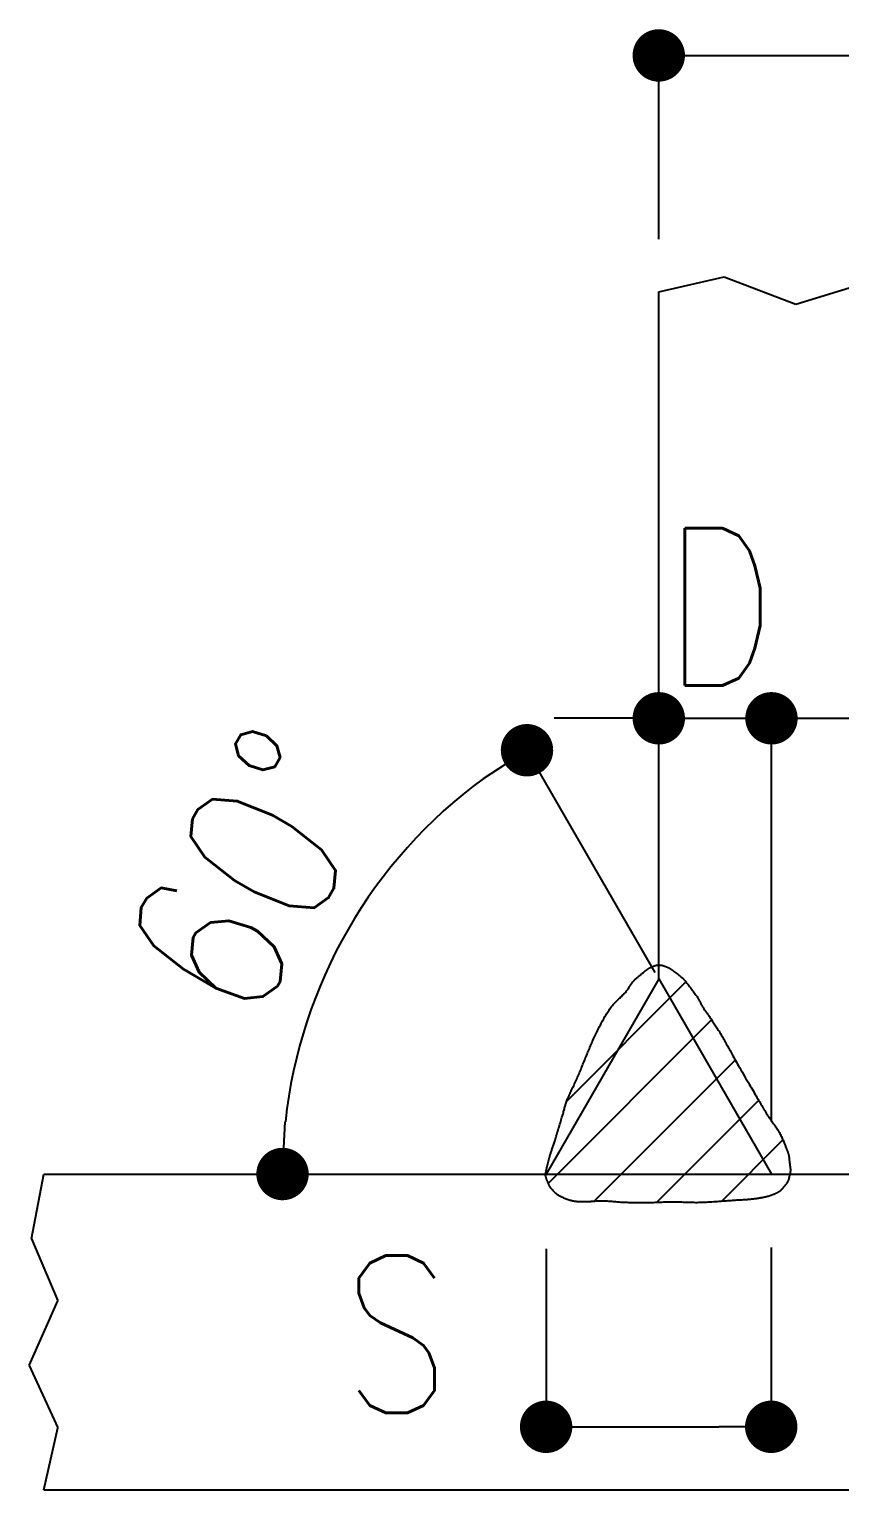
# Model space of a CAD drawing. Header units: millimetres. Extents: x 0 to 29624, y 0 to 14691.
# Drawn here: x 14123.4 to 14247.2, y 3283.2 to 3506.1 of the extents above; entities that cross this region are included whole.
import ezdxf

# ---------------------------------------------------------------- set-up
doc = ezdxf.new("R2010")
doc.units = ezdxf.units.MM
doc.header["$LTSCALE"] = 5
doc.layers.get('0').update_dxf_attribs({"color": 255})
doc.layers.add('寸法', color=4, linetype='Continuous')
doc.layers.add('金物', color=142, linetype='Continuous')
doc.styles.add('04setumei', font='simplex.shx', dxfattribs={"width": 0.7, "height": 2.5, "bigfont": 'extfont2.shx'})

# ---------------------------------------------------------------- blocks, each defined once
blk = doc.blocks.new('_Dot')
at = {"color": 0, "linetype": 'ByBlock', "lineweight": -2}
blk.add_line((-0.5, 0), (-1, 0), dxfattribs=at)
at = {"color": 0, "linetype": 'ByBlock', "const_width": 0.5}
blk.add_lwpolyline([(-0.25, 0, 1), (0.25, 0, 1)], format="xyb", close=True, dxfattribs=at)

msp = doc.modelspace()

# ---------------------------------------------------------------- linework, layer by layer
at = {"layer": '寸法'}
for p, q in [((14219.529, 3474.012), (14219.529, 3502.063)), ((14227.529, 3502.063), (14263.155, 3502.063)), ((14211.529, 3400.91), (14203.529, 3400.91)), ((14219.529, 3369.175), (14219.529, 3400.91)), ((14219.529, 3400.91), (14236.738, 3400.91)), ((14236.738, 3339.368), (14236.738, 3400.91)), ((14244.738, 3400.91), (14252.738, 3400.91)), ((14218.97, 3362.142), (14199.403, 3396.033)), ((14219.529, 3361.175), (14202.32, 3331.368)), ((14215.851, 3360.994), (14215.939, 3361.082)), ((14215.939, 3361.082), (14216.031, 3361.169)), ((14216.031, 3361.169), (14216.124, 3361.255)), ((14216.124, 3361.255), (14216.219, 3361.339)), ((14216.219, 3361.339), (14216.314, 3361.422)), ((14216.314, 3361.422), (14216.409, 3361.503)), ((14216.409, 3361.503), (14216.504, 3361.583)), ((14216.504, 3361.583), (14216.597, 3361.66)), ((14216.597, 3361.66), (14216.689, 3361.735)), ((14216.689, 3361.735), (14216.779, 3361.808)), ((14216.779, 3361.808), (14216.866, 3361.878)), ((14216.866, 3361.878), (14216.949, 3361.946)), ((14216.949, 3361.946), (14217.029, 3362.011)), ((14217.029, 3362.011), (14217.105, 3362.072)), ((14217.105, 3362.072), (14217.175, 3362.13)), ((14217.175, 3362.13), (14217.241, 3362.185)), ((14217.241, 3362.185), (14217.303, 3362.237)), ((14217.303, 3362.237), (14217.362, 3362.285)), ((14217.362, 3362.285), (14217.417, 3362.33)), ((14217.417, 3362.33), (14217.47, 3362.372)), ((14217.47, 3362.372), (14217.52, 3362.412)), ((14217.52, 3362.412), (14217.569, 3362.45)), ((14217.569, 3362.45), (14217.615, 3362.485)), ((14217.615, 3362.485), (14217.659, 3362.518)), ((14217.659, 3362.518), (14217.702, 3362.55)), ((14217.702, 3362.55), (14217.743, 3362.58)), ((14217.743, 3362.58), (14217.784, 3362.609)), ((14217.784, 3362.609), (14217.824, 3362.637)), ((14217.824, 3362.637), (14217.863, 3362.664)), ((14217.863, 3362.664), (14217.902, 3362.691)), ((14217.902, 3362.691), (14217.942, 3362.717)), ((14217.942, 3362.717), (14217.981, 3362.743)), ((14217.981, 3362.743), (14218.021, 3362.768)), ((14218.021, 3362.768), (14218.058, 3362.792)), ((14218.058, 3362.792), (14218.094, 3362.813)), ((14218.094, 3362.813), (14218.129, 3362.833)), ((14218.129, 3362.833), (14218.163, 3362.852)), ((14218.163, 3362.852), (14218.196, 3362.869)), ((14218.196, 3362.869), (14218.228, 3362.885)), ((14218.228, 3362.885), (14218.259, 3362.9)), ((14218.259, 3362.9), (14218.29, 3362.915)), ((14218.29, 3362.915), (14218.32, 3362.928)), ((14218.32, 3362.928), (14218.35, 3362.942)), ((14218.35, 3362.942), (14218.38, 3362.954)), ((14218.38, 3362.954), (14218.41, 3362.967)), ((14218.41, 3362.967), (14218.44, 3362.98)), ((14218.44, 3362.98), (14218.47, 3362.992)), ((14218.47, 3362.992), (14218.501, 3363.005)), ((14218.501, 3363.005), (14218.532, 3363.018)), ((14218.532, 3363.018), (14218.564, 3363.032)), ((14218.564, 3363.032), (14218.595, 3363.045)), ((14218.595, 3363.045), (14218.626, 3363.058)), ((14218.626, 3363.058), (14218.657, 3363.071)), ((14218.657, 3363.071), (14218.689, 3363.083)), ((14218.689, 3363.083), (14218.719, 3363.095)), ((14218.719, 3363.095), (14218.75, 3363.108)), ((14218.75, 3363.108), (14218.781, 3363.119)), ((14218.781, 3363.119), (14218.812, 3363.13)), ((14218.812, 3363.13), (14218.843, 3363.141)), ((14218.843, 3363.141), (14218.873, 3363.151)), ((14218.873, 3363.151), (14218.903, 3363.161)), ((14218.903, 3363.161), (14218.933, 3363.17)), ((14218.933, 3363.17), (14218.963, 3363.179)), ((14218.963, 3363.179), (14218.993, 3363.187)), ((14218.993, 3363.187), (14219.023, 3363.195)), ((14219.023, 3363.195), (14219.052, 3363.202)), ((14219.052, 3363.202), (14219.081, 3363.208)), ((14219.081, 3363.208), (14219.109, 3363.214)), ((14219.109, 3363.214), (14219.137, 3363.22)), ((14219.137, 3363.22), (14219.164, 3363.224)), ((14219.164, 3363.224), (14219.191, 3363.228)), ((14219.191, 3363.228), (14219.218, 3363.232)), ((14219.218, 3363.232), (14219.244, 3363.235)), ((14219.244, 3363.235), (14219.271, 3363.238)), ((14219.271, 3363.238), (14219.297, 3363.24)), ((14219.297, 3363.24), (14219.324, 3363.242)), ((14219.324, 3363.242), (14219.351, 3363.244)), ((14219.351, 3363.244), (14219.379, 3363.245)), ((14219.379, 3363.245), (14219.408, 3363.246)), ((14219.408, 3363.246), (14219.436, 3363.247)), ((14219.436, 3363.247), (14219.466, 3363.247)), ((14219.466, 3363.247), (14219.497, 3363.247)), ((14219.497, 3363.247), (14219.529, 3363.247)), ((14219.529, 3363.247), (14219.56, 3363.247)), ((14219.529, 3361.175), (14236.738, 3331.368)), ((14219.56, 3363.247), (14219.592, 3363.247)), ((14219.592, 3363.247), (14219.624, 3363.247)), ((14219.624, 3363.247), (14219.656, 3363.248)), ((14219.656, 3363.248), (14219.689, 3363.248)), ((14219.689, 3363.248), (14219.721, 3363.248)), ((14219.721, 3363.248), (14219.754, 3363.248)), ((14219.754, 3363.248), (14219.789, 3363.247)), ((14219.789, 3363.247), (14219.823, 3363.246)), ((14219.823, 3363.246), (14219.859, 3363.244)), ((14219.859, 3363.244), (14219.896, 3363.24)), ((14219.896, 3363.24), (14219.934, 3363.236)), ((14219.934, 3363.236), (14219.974, 3363.23)), ((14219.974, 3363.23), (14220.014, 3363.223)), ((14220.014, 3363.223), (14220.057, 3363.215)), ((14220.057, 3363.215), (14220.102, 3363.204)), ((14220.102, 3363.204), (14220.149, 3363.192)), ((14220.149, 3363.192), (14220.198, 3363.178)), ((14220.198, 3363.178), (14220.251, 3363.162)), ((14220.251, 3363.162), (14220.307, 3363.144)), ((14220.307, 3363.144), (14220.365, 3363.125)), ((14220.365, 3363.125), (14220.426, 3363.104)), ((14220.426, 3363.104), (14220.488, 3363.081)), ((14220.488, 3363.081), (14220.551, 3363.058)), ((14220.551, 3363.058), (14220.615, 3363.034)), ((14220.615, 3363.034), (14220.68, 3363.009)), ((14220.68, 3363.009), (14220.744, 3362.983)), ((14220.744, 3362.983), (14220.807, 3362.957)), ((14220.807, 3362.957), (14220.869, 3362.93)), ((14220.869, 3362.93), (14220.93, 3362.904)), ((14220.93, 3362.904), (14220.989, 3362.877)), ((14220.989, 3362.877), (14221.046, 3362.851)), ((14221.046, 3362.851), (14221.099, 3362.825)), ((14221.099, 3362.825), (14221.149, 3362.799)), ((14221.149, 3362.799), (14221.196, 3362.774)), ((14221.196, 3362.774), (14221.24, 3362.749)), ((14221.24, 3362.749), (14221.281, 3362.724)), ((14221.281, 3362.724), (14221.321, 3362.698)), ((14221.321, 3362.698), (14221.358, 3362.673)), ((14221.358, 3362.673), (14221.394, 3362.648)), ((14221.394, 3362.648), (14221.429, 3362.622)), ((14221.429, 3362.622), (14221.463, 3362.596)), ((14221.463, 3362.596), (14221.497, 3362.569)), ((14221.497, 3362.569), (14221.53, 3362.542)), ((14221.53, 3362.542), (14221.564, 3362.514)), ((14221.564, 3362.514), (14221.599, 3362.486)), ((14221.599, 3362.486), (14221.634, 3362.458)), ((14221.634, 3362.458), (14221.671, 3362.428)), ((14221.671, 3362.428), (14221.709, 3362.398)), ((14221.709, 3362.398), (14221.75, 3362.367)), ((14221.75, 3362.367), (14221.793, 3362.335)), ((14221.793, 3362.335), (14221.837, 3362.302)), ((14221.837, 3362.302), (14221.883, 3362.269)), ((14221.883, 3362.269), (14221.929, 3362.236)), ((14221.929, 3362.236), (14221.976, 3362.202)), ((14221.976, 3362.202), (14222.025, 3362.168)), ((14222.025, 3362.168), (14222.074, 3362.134)), ((14222.074, 3362.134), (14222.123, 3362.098)), ((14222.123, 3362.098), (14222.174, 3362.063)), ((14222.174, 3362.063), (14222.224, 3362.026)), ((14222.224, 3362.026), (14222.276, 3361.988)), ((14222.276, 3361.988), (14222.328, 3361.949)), ((14222.328, 3361.949), (14222.381, 3361.909)), ((14222.381, 3361.909), (14222.434, 3361.868)), ((14222.434, 3361.868), (14222.488, 3361.826)), ((14222.488, 3361.826), (14222.542, 3361.783)), ((14222.542, 3361.783), (14222.596, 3361.738)), ((14222.596, 3361.738), (14222.65, 3361.691)), ((14222.65, 3361.691), (14222.704, 3361.645)), ((14222.704, 3361.645), (14222.757, 3361.6)), ((14222.757, 3361.6), (14222.809, 3361.557)), ((14222.809, 3361.557), (14222.861, 3361.514)), ((14222.861, 3361.514), (14222.913, 3361.471)), ((14222.913, 3361.471), (14222.964, 3361.428)), ((14222.964, 3361.428), (14223.016, 3361.383)), ((14223.016, 3361.383), (14223.07, 3361.336)), ((14223.07, 3361.336), (14223.124, 3361.287)), ((14223.124, 3361.287), (14223.181, 3361.234)), ((14223.181, 3361.234), (14223.239, 3361.178)), ((14223.239, 3361.178), (14223.3, 3361.117)), ((14223.3, 3361.117), (14223.363, 3361.051)), ((14223.363, 3361.051), (14223.43, 3360.98)), ((14205.474, 3342.505), (14223.671, 3360.702)), ((14214.087, 3358.722), (14214.207, 3358.843)), ((14214.207, 3358.843), (14214.32, 3358.964)), ((14214.32, 3358.964), (14214.427, 3359.084)), ((14214.427, 3359.084), (14214.526, 3359.202)), ((14214.526, 3359.202), (14214.619, 3359.318)), ((14214.619, 3359.318), (14214.705, 3359.431)), ((14214.705, 3359.431), (14214.786, 3359.542)), ((14214.786, 3359.542), (14214.862, 3359.651)), ((14214.862, 3359.651), (14214.934, 3359.757)), ((14214.934, 3359.757), (14215.002, 3359.862)), ((14215.002, 3359.862), (14215.069, 3359.964)), ((14215.069, 3359.964), (14215.134, 3360.064)), ((14215.134, 3360.064), (14215.198, 3360.163)), ((14215.198, 3360.163), (14215.261, 3360.26)), ((14215.261, 3360.26), (14215.325, 3360.356)), ((14215.325, 3360.356), (14215.391, 3360.45)), ((14215.391, 3360.45), (14215.459, 3360.543)), ((14215.459, 3360.543), (14215.529, 3360.635)), ((14215.529, 3360.635), (14215.603, 3360.726)), ((14215.603, 3360.726), (14215.682, 3360.816)), ((14215.682, 3360.816), (14215.764, 3360.905)), ((14215.764, 3360.905), (14215.851, 3360.994)), ((14223.43, 3360.98), (14223.499, 3360.902)), ((14223.499, 3360.902), (14223.573, 3360.818)), ((14223.573, 3360.818), (14223.651, 3360.726)), ((14223.651, 3360.726), (14223.734, 3360.625)), ((14223.734, 3360.625), (14223.825, 3360.513)), ((14223.825, 3360.513), (14223.922, 3360.393)), ((14223.922, 3360.393), (14224.023, 3360.264)), ((14224.023, 3360.264), (14224.129, 3360.129)), ((14224.129, 3360.129), (14224.238, 3359.988)), ((14224.238, 3359.988), (14224.349, 3359.843)), ((14224.349, 3359.843), (14224.461, 3359.695)), ((14224.461, 3359.695), (14224.573, 3359.546)), ((14224.573, 3359.546), (14224.685, 3359.396)), ((14224.685, 3359.396), (14224.795, 3359.247)), ((14224.795, 3359.247), (14224.903, 3359.1)), ((14224.903, 3359.1), (14225.006, 3358.956)), ((14225.006, 3358.956), (14225.106, 3358.817)), ((14225.106, 3358.817), (14225.199, 3358.683)), ((14212.054, 3356.565), (14212.18, 3356.741)), ((14212.18, 3356.741), (14212.308, 3356.91)), ((14212.308, 3356.91), (14212.439, 3357.073)), ((14212.439, 3357.073), (14212.575, 3357.231)), ((14212.575, 3357.231), (14212.714, 3357.385)), ((14212.714, 3357.385), (14212.854, 3357.534)), ((14212.854, 3357.534), (14212.996, 3357.678)), ((14212.996, 3357.678), (14213.138, 3357.819)), ((14213.138, 3357.819), (14213.28, 3357.956)), ((14213.28, 3357.956), (14213.421, 3358.09)), ((14213.421, 3358.09), (14213.561, 3358.22)), ((14213.561, 3358.22), (14213.698, 3358.349)), ((14213.698, 3358.349), (14213.832, 3358.475)), ((14213.832, 3358.475), (14213.962, 3358.599)), ((14213.962, 3358.599), (14214.087, 3358.722)), ((14225.199, 3358.683), (14225.286, 3358.557)), ((14225.286, 3358.557), (14225.366, 3358.439)), ((14225.366, 3358.439), (14225.438, 3358.329)), ((14225.438, 3358.329), (14225.503, 3358.224)), ((14225.503, 3358.224), (14225.562, 3358.124)), ((14225.562, 3358.124), (14225.616, 3358.028)), ((14225.616, 3358.028), (14225.665, 3357.937)), ((14225.665, 3357.937), (14225.711, 3357.848)), ((14225.711, 3357.848), (14225.754, 3357.761)), ((14225.754, 3357.761), (14225.795, 3357.676)), ((14225.795, 3357.676), (14225.836, 3357.591)), ((14225.836, 3357.591), (14225.876, 3357.508)), ((14225.876, 3357.508), (14225.917, 3357.423)), ((14225.917, 3357.423), (14225.959, 3357.337)), ((14225.959, 3357.337), (14226.004, 3357.249)), ((14226.004, 3357.249), (14226.052, 3357.159)), ((14226.052, 3357.159), (14226.104, 3357.066)), ((14226.104, 3357.066), (14226.161, 3356.969)), ((14226.161, 3356.969), (14226.224, 3356.867)), ((14226.224, 3356.867), (14226.291, 3356.762)), ((14226.291, 3356.762), (14226.361, 3356.658)), ((14226.361, 3356.658), (14226.433, 3356.552)), ((14202.625, 3329.921), (14227.605, 3354.901)), ((14210.719, 3354.313), (14210.834, 3354.53)), ((14210.834, 3354.53), (14210.952, 3354.747)), ((14210.952, 3354.747), (14211.071, 3354.962)), ((14211.071, 3354.962), (14211.191, 3355.176)), ((14211.191, 3355.176), (14211.312, 3355.387)), ((14211.312, 3355.387), (14211.434, 3355.595)), ((14211.434, 3355.595), (14211.557, 3355.799)), ((14211.557, 3355.799), (14211.68, 3355.999)), ((14211.68, 3355.999), (14211.805, 3356.194)), ((14211.805, 3356.194), (14211.929, 3356.383)), ((14211.929, 3356.383), (14212.054, 3356.565)), ((14226.433, 3356.552), (14226.507, 3356.446)), ((14226.507, 3356.446), (14226.582, 3356.339)), ((14226.582, 3356.339), (14226.66, 3356.231)), ((14226.66, 3356.231), (14226.74, 3356.121)), ((14226.74, 3356.121), (14226.821, 3356.01)), ((14226.821, 3356.01), (14226.904, 3355.897)), ((14226.904, 3355.897), (14226.988, 3355.781)), ((14226.988, 3355.781), (14227.074, 3355.663)), ((14227.074, 3355.663), (14227.161, 3355.542)), ((14227.161, 3355.542), (14227.25, 3355.419)), ((14227.25, 3355.419), (14227.339, 3355.292)), ((14227.339, 3355.292), (14227.429, 3355.161)), ((14227.429, 3355.161), (14227.52, 3355.027)), ((14227.52, 3355.027), (14227.612, 3354.889)), ((14227.612, 3354.889), (14227.706, 3354.747)), ((14227.706, 3354.747), (14227.801, 3354.601)), ((14227.801, 3354.601), (14227.9, 3354.452)), ((14227.9, 3354.452), (14227.999, 3354.298)), ((14209.567, 3351.975), (14209.662, 3352.187)), ((14209.662, 3352.187), (14209.758, 3352.399)), ((14209.758, 3352.399), (14209.857, 3352.61)), ((14209.857, 3352.61), (14209.957, 3352.821)), ((14209.957, 3352.821), (14210.059, 3353.031)), ((14210.059, 3353.031), (14210.164, 3353.24)), ((14210.164, 3353.24), (14210.271, 3353.451)), ((14210.271, 3353.451), (14210.38, 3353.664)), ((14210.38, 3353.664), (14210.491, 3353.879)), ((14210.491, 3353.879), (14210.604, 3354.096)), ((14210.604, 3354.096), (14210.719, 3354.313)), ((14227.999, 3354.298), (14228.1, 3354.142)), ((14228.1, 3354.142), (14228.203, 3353.983)), ((14228.203, 3353.983), (14228.307, 3353.821)), ((14228.307, 3353.821), (14228.412, 3353.656)), ((14228.412, 3353.656), (14228.518, 3353.489)), ((14228.518, 3353.489), (14228.623, 3353.321)), ((14228.623, 3353.321), (14228.73, 3353.15)), ((14228.73, 3353.15), (14228.836, 3352.979)), ((14228.836, 3352.979), (14228.942, 3352.806)), ((14228.942, 3352.806), (14229.049, 3352.632)), ((14229.049, 3352.632), (14229.154, 3352.457)), ((14229.154, 3352.457), (14229.258, 3352.282)), ((14229.258, 3352.282), (14229.362, 3352.106)), ((14208.663, 3349.846), (14208.752, 3350.058)), ((14208.752, 3350.058), (14208.842, 3350.271)), ((14208.842, 3350.271), (14208.931, 3350.484)), ((14208.931, 3350.484), (14209.02, 3350.697)), ((14209.02, 3350.697), (14209.109, 3350.911)), ((14209.109, 3350.911), (14209.199, 3351.124)), ((14209.199, 3351.124), (14209.29, 3351.337)), ((14209.29, 3351.337), (14209.381, 3351.55)), ((14209.381, 3351.55), (14209.473, 3351.762)), ((14209.473, 3351.762), (14209.567, 3351.975)), ((14229.362, 3352.106), (14229.463, 3351.933)), ((14229.463, 3351.933), (14229.561, 3351.761)), ((14229.561, 3351.761), (14229.656, 3351.591)), ((14229.656, 3351.591), (14229.75, 3351.423)), ((14229.75, 3351.423), (14229.842, 3351.254)), ((14229.842, 3351.254), (14229.934, 3351.084)), ((14229.934, 3351.084), (14230.027, 3350.912)), ((14230.027, 3350.912), (14230.119, 3350.738)), ((14230.119, 3350.738), (14230.214, 3350.561)), ((14230.214, 3350.561), (14230.311, 3350.38)), ((14230.311, 3350.38), (14230.411, 3350.194)), ((14230.411, 3350.194), (14230.515, 3350.002)), ((14230.515, 3350.002), (14230.623, 3349.803)), ((14207.694, 3347.481), (14207.78, 3347.696)), ((14207.78, 3347.696), (14207.867, 3347.911)), ((14207.867, 3347.911), (14207.953, 3348.127)), ((14207.953, 3348.127), (14208.041, 3348.343)), ((14208.041, 3348.343), (14208.128, 3348.559)), ((14208.128, 3348.559), (14208.216, 3348.776)), ((14208.216, 3348.776), (14208.304, 3348.991)), ((14208.304, 3348.991), (14208.393, 3349.206)), ((14208.393, 3349.206), (14208.483, 3349.42)), ((14208.483, 3349.42), (14208.573, 3349.633)), ((14208.573, 3349.633), (14208.663, 3349.846)), ((14209.676, 3327.237), (14231.203, 3348.765)), ((14230.623, 3349.803), (14230.735, 3349.597)), ((14230.735, 3349.597), (14230.854, 3349.383)), ((14230.854, 3349.383), (14230.979, 3349.159)), ((14230.979, 3349.159), (14231.111, 3348.926)), ((14231.111, 3348.926), (14231.251, 3348.679)), ((14231.251, 3348.679), (14231.401, 3348.417)), ((14231.401, 3348.417), (14231.56, 3348.142)), ((14231.56, 3348.142), (14231.725, 3347.856)), ((14231.725, 3347.856), (14231.895, 3347.56)), ((14206.722, 3345.232), (14206.816, 3345.43)), ((14206.816, 3345.43), (14206.908, 3345.628)), ((14206.908, 3345.628), (14206.999, 3345.827)), ((14206.999, 3345.827), (14207.087, 3346.026)), ((14207.087, 3346.026), (14207.175, 3346.227)), ((14207.175, 3346.227), (14207.261, 3346.431)), ((14207.261, 3346.431), (14207.348, 3346.637)), ((14207.348, 3346.637), (14207.434, 3346.846)), ((14207.434, 3346.846), (14207.521, 3347.056)), ((14207.521, 3347.056), (14207.607, 3347.268)), ((14207.607, 3347.268), (14207.694, 3347.481)), ((14231.895, 3347.56), (14232.071, 3347.258)), ((14232.071, 3347.258), (14232.25, 3346.95)), ((14232.25, 3346.95), (14232.431, 3346.638)), ((14232.431, 3346.638), (14232.613, 3346.324)), ((14232.613, 3346.324), (14232.796, 3346.012)), ((14232.796, 3346.012), (14232.977, 3345.701)), ((14232.977, 3345.701), (14233.156, 3345.395)), ((14205.743, 3343.182), (14205.82, 3343.355)), ((14205.82, 3343.355), (14205.9, 3343.532)), ((14205.9, 3343.532), (14205.985, 3343.712)), ((14205.985, 3343.712), (14206.072, 3343.895)), ((14206.072, 3343.895), (14206.161, 3344.08)), ((14206.161, 3344.08), (14206.252, 3344.267)), ((14206.252, 3344.267), (14206.345, 3344.457)), ((14206.345, 3344.457), (14206.439, 3344.648)), ((14206.439, 3344.648), (14206.533, 3344.842)), ((14206.533, 3344.842), (14206.628, 3345.036)), ((14206.628, 3345.036), (14206.722, 3345.232)), ((14233.156, 3345.395), (14233.331, 3345.095)), ((14233.331, 3345.095), (14233.501, 3344.803)), ((14233.501, 3344.803), (14233.666, 3344.521)), ((14233.666, 3344.521), (14233.824, 3344.252)), ((14233.824, 3344.252), (14233.973, 3343.996)), ((14233.973, 3343.996), (14234.116, 3343.752)), ((14234.116, 3343.752), (14234.254, 3343.514)), ((14234.254, 3343.514), (14234.389, 3343.283)), ((14234.389, 3343.283), (14234.52, 3343.057)), ((14205, 3340.888), (14205.041, 3341.035)), ((14205.041, 3341.035), (14205.079, 3341.177)), ((14205.079, 3341.177), (14205.115, 3341.313)), ((14205.115, 3341.313), (14205.151, 3341.447)), ((14205.151, 3341.447), (14205.186, 3341.578)), ((14205.186, 3341.578), (14205.223, 3341.709)), ((14205.223, 3341.709), (14205.259, 3341.839)), ((14205.259, 3341.839), (14205.298, 3341.97)), ((14205.298, 3341.97), (14205.339, 3342.104)), ((14205.339, 3342.104), (14205.383, 3342.241)), ((14205.383, 3342.241), (14205.431, 3342.382)), ((14205.431, 3342.382), (14205.483, 3342.529)), ((14205.483, 3342.529), (14205.54, 3342.683)), ((14205.54, 3342.683), (14205.602, 3342.844)), ((14205.602, 3342.844), (14205.67, 3343.011)), ((14205.67, 3343.011), (14205.743, 3343.182)), ((14219.237, 3327.064), (14234.78, 3342.607)), ((14234.52, 3343.057), (14234.647, 3342.837)), ((14234.647, 3342.837), (14234.772, 3342.622)), ((14234.772, 3342.622), (14234.893, 3342.412)), ((14234.893, 3342.412), (14235.013, 3342.207)), ((14235.013, 3342.207), (14235.13, 3342.005)), ((14235.13, 3342.005), (14235.247, 3341.807)), ((14235.247, 3341.807), (14235.361, 3341.613)), ((14235.361, 3341.613), (14235.475, 3341.422)), ((14235.475, 3341.422), (14235.588, 3341.233)), ((14235.588, 3341.233), (14235.701, 3341.047)), ((14235.701, 3341.047), (14235.813, 3340.863)), ((14204.298, 3338.539), (14204.365, 3338.761)), ((14204.365, 3338.761), (14204.431, 3338.982)), ((14204.431, 3338.982), (14204.497, 3339.202)), ((14204.497, 3339.202), (14204.562, 3339.418)), ((14204.562, 3339.418), (14204.626, 3339.629)), ((14204.626, 3339.629), (14204.688, 3339.835)), ((14204.688, 3339.835), (14204.748, 3340.034)), ((14204.748, 3340.034), (14204.805, 3340.224)), ((14204.805, 3340.224), (14204.86, 3340.404)), ((14204.86, 3340.404), (14204.91, 3340.574)), ((14204.91, 3340.574), (14204.957, 3340.735)), ((14204.957, 3340.735), (14205, 3340.888)), ((14235.813, 3340.863), (14235.927, 3340.68)), ((14235.927, 3340.68), (14236.04, 3340.498)), ((14236.04, 3340.498), (14236.155, 3340.319)), ((14236.155, 3340.319), (14236.271, 3340.144)), ((14236.271, 3340.144), (14236.387, 3339.973)), ((14236.387, 3339.973), (14236.503, 3339.806)), ((14236.503, 3339.806), (14236.619, 3339.642)), ((14236.619, 3339.642), (14236.734, 3339.481)), ((14236.734, 3339.481), (14236.848, 3339.323)), ((14236.848, 3339.323), (14236.961, 3339.168)), ((14236.961, 3339.168), (14237.072, 3339.015)), ((14237.072, 3339.015), (14237.182, 3338.863)), ((14237.182, 3338.863), (14237.289, 3338.713)), ((14203.64, 3336.401), (14203.692, 3336.565)), ((14203.692, 3336.565), (14203.745, 3336.732)), ((14203.745, 3336.732), (14203.799, 3336.903)), ((14203.799, 3336.903), (14203.854, 3337.081)), ((14203.854, 3337.081), (14203.912, 3337.27)), ((14203.912, 3337.27), (14203.973, 3337.467)), ((14203.973, 3337.467), (14204.035, 3337.672)), ((14204.035, 3337.672), (14204.099, 3337.883)), ((14204.099, 3337.883), (14204.165, 3338.098)), ((14204.165, 3338.098), (14204.231, 3338.318)), ((14204.231, 3338.318), (14204.298, 3338.539)), ((14229.154, 3327.246), (14238.48, 3336.572)), ((14237.289, 3338.713), (14237.393, 3338.565)), ((14237.393, 3338.565), (14237.495, 3338.418)), ((14237.495, 3338.418), (14237.593, 3338.271)), ((14237.593, 3338.271), (14237.688, 3338.125)), ((14237.688, 3338.125), (14237.778, 3337.979)), ((14237.778, 3337.979), (14237.865, 3337.833)), ((14237.865, 3337.833), (14237.948, 3337.687)), ((14237.948, 3337.687), (14238.027, 3337.539)), ((14238.027, 3337.539), (14238.104, 3337.392)), ((14238.104, 3337.392), (14238.176, 3337.244)), ((14238.176, 3337.244), (14238.246, 3337.097)), ((14238.246, 3337.097), (14238.314, 3336.951)), ((14238.314, 3336.951), (14238.379, 3336.807)), ((14238.379, 3336.807), (14238.441, 3336.664)), ((14238.441, 3336.664), (14238.501, 3336.523)), ((14238.501, 3336.523), (14238.558, 3336.385)), ((14202.938, 3334.228), (14202.965, 3334.32)), ((14202.965, 3334.32), (14202.995, 3334.418)), ((14202.995, 3334.418), (14203.027, 3334.521)), ((14203.027, 3334.521), (14203.061, 3334.631)), ((14203.061, 3334.631), (14203.097, 3334.744)), ((14203.097, 3334.744), (14203.134, 3334.861)), ((14203.134, 3334.861), (14203.174, 3334.982)), ((14203.174, 3334.982), (14203.215, 3335.107)), ((14203.215, 3335.107), (14203.257, 3335.235)), ((14203.257, 3335.235), (14203.301, 3335.367)), ((14203.301, 3335.367), (14203.346, 3335.503)), ((14203.346, 3335.503), (14203.392, 3335.643)), ((14203.392, 3335.643), (14203.44, 3335.787)), ((14203.44, 3335.787), (14203.488, 3335.935)), ((14203.488, 3335.935), (14203.538, 3336.087)), ((14203.538, 3336.087), (14203.588, 3336.242)), ((14203.588, 3336.242), (14203.64, 3336.401)), ((14238.558, 3336.385), (14238.614, 3336.251)), ((14238.614, 3336.251), (14238.667, 3336.119)), ((14238.667, 3336.119), (14238.718, 3335.992)), ((14238.718, 3335.992), (14238.768, 3335.869)), ((14238.768, 3335.869), (14238.815, 3335.75)), ((14238.815, 3335.75), (14238.861, 3335.636)), ((14238.861, 3335.636), (14238.906, 3335.529)), ((14238.906, 3335.529), (14238.948, 3335.427)), ((14238.948, 3335.427), (14238.987, 3335.332)), ((14238.987, 3335.332), (14239.024, 3335.243)), ((14239.024, 3335.243), (14239.058, 3335.158)), ((14239.058, 3335.158), (14239.089, 3335.079)), ((14239.089, 3335.079), (14239.119, 3335.003)), ((14239.119, 3335.003), (14239.147, 3334.931)), ((14239.147, 3334.931), (14239.172, 3334.861)), ((14239.172, 3334.861), (14239.197, 3334.794)), ((14239.197, 3334.794), (14239.219, 3334.728)), ((14239.219, 3334.728), (14239.24, 3334.664)), ((14239.24, 3334.664), (14239.26, 3334.599)), ((14239.26, 3334.599), (14239.28, 3334.535)), ((14239.28, 3334.535), (14239.299, 3334.47)), ((14239.299, 3334.47), (14239.316, 3334.404)), ((14239.316, 3334.404), (14239.334, 3334.336)), ((14239.334, 3334.336), (14239.352, 3334.265)), ((14202.381, 3332.043), (14202.392, 3332.096)), ((14202.392, 3332.096), (14202.404, 3332.151)), ((14202.404, 3332.151), (14202.417, 3332.206)), ((14202.417, 3332.206), (14202.43, 3332.264)), ((14202.43, 3332.264), (14202.443, 3332.322)), ((14202.443, 3332.322), (14202.457, 3332.382)), ((14202.457, 3332.382), (14202.472, 3332.444)), ((14202.472, 3332.444), (14202.486, 3332.506)), ((14202.486, 3332.506), (14202.501, 3332.57)), ((14202.501, 3332.57), (14202.517, 3332.635)), ((14202.517, 3332.635), (14202.533, 3332.7)), ((14202.533, 3332.7), (14202.549, 3332.767)), ((14202.549, 3332.767), (14202.566, 3332.834)), ((14202.566, 3332.834), (14202.582, 3332.902)), ((14202.582, 3332.902), (14202.6, 3332.97)), ((14202.6, 3332.97), (14202.617, 3333.039)), ((14202.617, 3333.039), (14202.635, 3333.108)), ((14202.635, 3333.108), (14202.653, 3333.177)), ((14202.653, 3333.177), (14202.671, 3333.247)), ((14202.671, 3333.247), (14202.689, 3333.316)), ((14202.689, 3333.316), (14202.706, 3333.382)), ((14202.706, 3333.382), (14202.723, 3333.447)), ((14202.723, 3333.447), (14202.74, 3333.511)), ((14202.74, 3333.511), (14202.757, 3333.575)), ((14202.757, 3333.575), (14202.773, 3333.639)), ((14202.773, 3333.639), (14202.79, 3333.704)), ((14202.79, 3333.704), (14202.808, 3333.77)), ((14202.808, 3333.77), (14202.827, 3333.839)), ((14202.827, 3333.839), (14202.846, 3333.909)), ((14202.846, 3333.909), (14202.867, 3333.983)), ((14202.867, 3333.983), (14202.889, 3334.06)), ((14202.889, 3334.06), (14202.913, 3334.142)), ((14202.913, 3334.142), (14202.938, 3334.228)), ((14239.352, 3334.265), (14239.368, 3334.193)), ((14239.368, 3334.193), (14239.383, 3334.122)), ((14239.383, 3334.122), (14239.396, 3334.052)), ((14239.396, 3334.052), (14239.407, 3333.981)), ((14239.407, 3333.981), (14239.417, 3333.912)), ((14239.417, 3333.912), (14239.426, 3333.843)), ((14239.426, 3333.843), (14239.434, 3333.774)), ((14239.434, 3333.774), (14239.441, 3333.705)), ((14239.441, 3333.705), (14239.448, 3333.636)), ((14239.448, 3333.636), (14239.454, 3333.567)), ((14239.454, 3333.567), (14239.46, 3333.498)), ((14239.46, 3333.498), (14239.466, 3333.429)), ((14239.466, 3333.429), (14239.472, 3333.359)), ((14239.472, 3333.359), (14239.478, 3333.289)), ((14239.478, 3333.289), (14239.485, 3333.219)), ((14239.485, 3333.219), (14239.492, 3333.147)), ((14239.492, 3333.147), (14239.5, 3333.076)), ((14239.5, 3333.076), (14239.51, 3333.002)), ((14239.51, 3333.002), (14239.52, 3332.928)), ((14239.52, 3332.928), (14239.53, 3332.851)), ((14239.53, 3332.851), (14239.542, 3332.774)), ((14239.542, 3332.774), (14239.553, 3332.696)), ((14239.553, 3332.696), (14239.565, 3332.617)), ((14239.565, 3332.617), (14239.577, 3332.538)), ((14239.577, 3332.538), (14239.588, 3332.46)), ((14239.588, 3332.46), (14239.599, 3332.382)), ((14239.599, 3332.382), (14239.609, 3332.304)), ((14239.609, 3332.304), (14239.619, 3332.228)), ((14239.619, 3332.228), (14239.627, 3332.153)), ((14239.627, 3332.153), (14239.635, 3332.08)), ((14239.635, 3332.08), (14239.641, 3332.009)), ((14202.232, 3331.148), (14202.234, 3331.173)), ((14202.232, 3331.123), (14202.232, 3331.148)), ((14202.232, 3331.099), (14202.232, 3331.123)), ((14202.233, 3331.075), (14202.232, 3331.099)), ((14202.233, 3331.075), (14202.235, 3331.049)), ((14202.234, 3331.173), (14202.236, 3331.198)), ((14202.235, 3331.049), (14202.237, 3331.023)), ((14202.236, 3331.198), (14202.238, 3331.224)), ((14202.237, 3331.023), (14202.24, 3330.997)), ((14202.238, 3331.224), (14202.241, 3331.252)), ((14202.24, 3330.997), (14202.245, 3330.968)), ((14202.241, 3331.252), (14202.244, 3331.281)), ((14202.244, 3331.281), (14202.248, 3331.312)), ((14202.245, 3330.968), (14202.25, 3330.938)), ((14202.248, 3331.312), (14202.252, 3331.345)), ((14202.25, 3330.938), (14202.256, 3330.906)), ((14202.252, 3331.345), (14202.256, 3331.38)), ((14202.256, 3331.38), (14202.261, 3331.417)), ((14202.256, 3330.906), (14202.264, 3330.873)), ((14202.261, 3331.417), (14202.266, 3331.455)), ((14202.264, 3330.873), (14202.272, 3330.839)), ((14202.266, 3331.455), (14202.272, 3331.494)), ((14202.272, 3331.494), (14202.278, 3331.534)), ((14202.272, 3330.839), (14202.281, 3330.805)), ((14202.278, 3331.534), (14202.285, 3331.575)), ((14202.281, 3330.805), (14202.291, 3330.77)), ((14202.285, 3331.575), (14202.293, 3331.617)), ((14202.291, 3330.77), (14202.302, 3330.736)), ((14202.293, 3331.617), (14202.301, 3331.66)), ((14202.301, 3331.66), (14202.309, 3331.704)), ((14202.302, 3330.736), (14202.313, 3330.7)), ((14202.309, 3331.704), (14202.318, 3331.749)), ((14202.313, 3330.7), (14202.325, 3330.664)), ((14202.318, 3331.749), (14202.328, 3331.795)), ((14202.325, 3330.664), (14202.339, 3330.627)), ((14202.328, 3331.795), (14202.337, 3331.843)), ((14202.337, 3331.843), (14202.348, 3331.891)), ((14202.339, 3330.627), (14202.353, 3330.589)), ((14202.348, 3331.891), (14202.358, 3331.941)), ((14202.353, 3330.589), (14202.368, 3330.551)), ((14202.358, 3331.941), (14202.369, 3331.991)), ((14202.368, 3330.551), (14202.383, 3330.511)), ((14202.369, 3331.991), (14202.381, 3332.043)), ((14202.383, 3330.511), (14202.399, 3330.471)), ((14202.399, 3330.471), (14202.417, 3330.43)), ((14202.417, 3330.43), (14202.435, 3330.388)), ((14202.435, 3330.388), (14202.453, 3330.344)), ((14202.453, 3330.344), (14202.473, 3330.3)), ((14202.473, 3330.3), (14202.493, 3330.254)), ((14202.493, 3330.254), (14202.513, 3330.207)), ((14202.513, 3330.207), (14202.533, 3330.159)), ((14202.533, 3330.159), (14202.552, 3330.11)), ((14202.552, 3330.11), (14202.571, 3330.061)), ((14202.571, 3330.061), (14202.591, 3330.01)), ((14202.591, 3330.01), (14202.611, 3329.958)), ((14202.611, 3329.958), (14202.632, 3329.905)), ((14202.632, 3329.905), (14202.654, 3329.851)), ((14202.654, 3329.851), (14202.677, 3329.797)), ((14238.988, 3329.824), (14239.03, 3329.88)), ((14239.03, 3329.88), (14239.072, 3329.935)), ((14239.072, 3329.935), (14239.111, 3329.99)), ((14239.111, 3329.99), (14239.149, 3330.045)), ((14239.149, 3330.045), (14239.185, 3330.099)), ((14239.185, 3330.099), (14239.218, 3330.151)), ((14239.218, 3330.151), (14239.249, 3330.202)), ((14239.249, 3330.202), (14239.277, 3330.251)), ((14239.277, 3330.251), (14239.302, 3330.299)), ((14239.302, 3330.299), (14239.324, 3330.345)), ((14239.324, 3330.345), (14239.344, 3330.39)), ((14239.344, 3330.39), (14239.362, 3330.435)), ((14239.362, 3330.435), (14239.378, 3330.478)), ((14239.378, 3330.478), (14239.392, 3330.521)), ((14239.392, 3330.521), (14239.405, 3330.564)), ((14239.405, 3330.564), (14239.416, 3330.606)), ((14239.416, 3330.606), (14239.427, 3330.648)), ((14239.427, 3330.648), (14239.436, 3330.69)), ((14239.436, 3330.69), (14239.445, 3330.732)), ((14239.445, 3330.732), (14239.454, 3330.775)), ((14239.454, 3330.775), (14239.463, 3330.818)), ((14239.463, 3330.818), (14239.471, 3330.861)), ((14239.471, 3330.861), (14239.48, 3330.904)), ((14239.48, 3330.904), (14239.49, 3330.949)), ((14239.49, 3330.949), (14239.5, 3330.994)), ((14239.5, 3330.994), (14239.512, 3331.04)), ((14239.512, 3331.04), (14239.523, 3331.084)), ((14239.523, 3331.084), (14239.535, 3331.128)), ((14239.535, 3331.128), (14239.547, 3331.172)), ((14239.547, 3331.172), (14239.559, 3331.216)), ((14239.559, 3331.216), (14239.57, 3331.259)), ((14239.57, 3331.259), (14239.581, 3331.303)), ((14239.581, 3331.303), (14239.593, 3331.348)), ((14239.593, 3331.348), (14239.603, 3331.393)), ((14239.603, 3331.393), (14239.613, 3331.44)), ((14239.613, 3331.44), (14239.622, 3331.488)), ((14239.622, 3331.488), (14239.629, 3331.537)), ((14239.629, 3331.537), (14239.636, 3331.587)), ((14239.636, 3331.587), (14239.642, 3331.64)), ((14239.641, 3332.009), (14239.645, 3331.941)), ((14239.642, 3331.64), (14239.646, 3331.695)), ((14239.645, 3331.941), (14239.648, 3331.875)), ((14239.646, 3331.695), (14239.648, 3331.752)), ((14239.648, 3331.875), (14239.649, 3331.812)), ((14239.648, 3331.752), (14239.649, 3331.812)), ((14202.677, 3329.797), (14202.703, 3329.741)), ((14202.703, 3329.741), (14202.73, 3329.685)), ((14202.73, 3329.685), (14202.761, 3329.628)), ((14202.761, 3329.628), (14202.793, 3329.57)), ((14202.793, 3329.57), (14202.829, 3329.511)), ((14202.829, 3329.511), (14202.869, 3329.452)), ((14202.869, 3329.452), (14202.912, 3329.392)), ((14202.912, 3329.392), (14202.959, 3329.331)), ((14202.959, 3329.331), (14203.009, 3329.269)), ((14203.009, 3329.269), (14203.061, 3329.204)), ((14203.061, 3329.204), (14203.116, 3329.137)), ((14203.116, 3329.137), (14203.172, 3329.069)), ((14203.172, 3329.069), (14203.23, 3329)), ((14203.23, 3329), (14203.292, 3328.929)), ((14203.292, 3328.929), (14203.355, 3328.858)), ((14203.355, 3328.858), (14203.422, 3328.787)), ((14203.422, 3328.787), (14203.491, 3328.715)), ((14203.491, 3328.715), (14203.563, 3328.643)), ((14203.563, 3328.643), (14203.639, 3328.572)), ((14203.639, 3328.572), (14203.718, 3328.502)), ((14203.718, 3328.502), (14203.801, 3328.433)), ((14203.801, 3328.433), (14203.887, 3328.366)), ((14203.887, 3328.366), (14203.977, 3328.3)), ((14203.977, 3328.3), (14204.072, 3328.237)), ((14204.072, 3328.237), (14204.17, 3328.175)), ((14204.17, 3328.175), (14204.273, 3328.115)), ((14204.273, 3328.115), (14204.382, 3328.054)), ((14204.382, 3328.054), (14204.498, 3327.994)), ((14204.498, 3327.994), (14204.617, 3327.933)), ((14204.617, 3327.933), (14204.741, 3327.873)), ((14204.741, 3327.873), (14204.869, 3327.813)), ((14204.869, 3327.813), (14205, 3327.755)), ((14205, 3327.755), (14205.134, 3327.698)), ((14205.134, 3327.698), (14205.27, 3327.642)), ((14205.27, 3327.642), (14205.408, 3327.589)), ((14234.009, 3327.593), (14234.162, 3327.612)), ((14234.162, 3327.612), (14234.311, 3327.632)), ((14234.311, 3327.632), (14234.457, 3327.652)), ((14234.457, 3327.652), (14234.599, 3327.673)), ((14234.599, 3327.673), (14234.736, 3327.695)), ((14234.736, 3327.695), (14234.87, 3327.717)), ((14234.87, 3327.717), (14235, 3327.74)), ((14235, 3327.74), (14235.126, 3327.763)), ((14235.126, 3327.763), (14235.249, 3327.786)), ((14235.249, 3327.786), (14235.368, 3327.809)), ((14235.368, 3327.809), (14235.483, 3327.833)), ((14235.483, 3327.833), (14235.595, 3327.856)), ((14235.595, 3327.856), (14235.703, 3327.879)), ((14235.703, 3327.879), (14235.807, 3327.902)), ((14235.807, 3327.902), (14235.909, 3327.924)), ((14235.909, 3327.924), (14236.007, 3327.946)), ((14236.007, 3327.946), (14236.099, 3327.968)), ((14236.099, 3327.968), (14236.187, 3327.99)), ((14236.187, 3327.99), (14236.269, 3328.011)), ((14236.269, 3328.011), (14236.345, 3328.032)), ((14236.345, 3328.032), (14236.418, 3328.054)), ((14236.418, 3328.054), (14236.486, 3328.075)), ((14236.486, 3328.075), (14236.551, 3328.096)), ((14236.551, 3328.096), (14236.613, 3328.117)), ((14236.613, 3328.117), (14236.673, 3328.138)), ((14236.673, 3328.138), (14236.73, 3328.16)), ((14236.73, 3328.16), (14236.786, 3328.182)), ((14236.786, 3328.182), (14236.842, 3328.203)), ((14236.842, 3328.203), (14236.897, 3328.226)), ((14236.897, 3328.226), (14236.952, 3328.248)), ((14236.952, 3328.248), (14237.007, 3328.271)), ((14237.007, 3328.271), (14237.063, 3328.294)), ((14237.063, 3328.294), (14237.122, 3328.318)), ((14237.122, 3328.318), (14237.18, 3328.342)), ((14237.18, 3328.342), (14237.239, 3328.367)), ((14237.239, 3328.367), (14237.296, 3328.391)), ((14237.296, 3328.391), (14237.353, 3328.415)), ((14237.353, 3328.415), (14237.41, 3328.439)), ((14237.41, 3328.439), (14237.465, 3328.464)), ((14237.465, 3328.464), (14237.52, 3328.489)), ((14237.52, 3328.489), (14237.574, 3328.514)), ((14237.574, 3328.514), (14237.627, 3328.54)), ((14237.627, 3328.54), (14237.679, 3328.566)), ((14237.679, 3328.566), (14237.73, 3328.593)), ((14237.73, 3328.593), (14237.78, 3328.62)), ((14237.78, 3328.62), (14237.829, 3328.648)), ((14237.829, 3328.648), (14237.877, 3328.676)), ((14237.877, 3328.676), (14237.924, 3328.705)), ((14237.924, 3328.705), (14237.969, 3328.734)), ((14237.969, 3328.734), (14238.014, 3328.764)), ((14238.014, 3328.764), (14238.056, 3328.795)), ((14238.056, 3328.795), (14238.097, 3328.826)), ((14238.097, 3328.826), (14238.136, 3328.856)), ((14238.136, 3328.856), (14238.173, 3328.888)), ((14238.173, 3328.888), (14238.208, 3328.919)), ((14238.208, 3328.919), (14238.242, 3328.951)), ((14238.242, 3328.951), (14238.276, 3328.984)), ((14238.276, 3328.984), (14238.309, 3329.017)), ((14238.309, 3329.017), (14238.341, 3329.051)), ((14238.341, 3329.051), (14238.373, 3329.085)), ((14238.373, 3329.085), (14238.405, 3329.121)), ((14238.405, 3329.121), (14238.437, 3329.158)), ((14238.437, 3329.158), (14238.47, 3329.195)), ((14238.47, 3329.195), (14238.503, 3329.234)), ((14238.503, 3329.234), (14238.537, 3329.275)), ((14238.537, 3329.275), (14238.572, 3329.316)), ((14238.572, 3329.316), (14238.608, 3329.359)), ((14238.608, 3329.359), (14238.647, 3329.404)), ((14238.647, 3329.404), (14238.687, 3329.451)), ((14238.687, 3329.451), (14238.728, 3329.5)), ((14238.728, 3329.5), (14238.77, 3329.552)), ((14238.77, 3329.552), (14238.813, 3329.604)), ((14238.813, 3329.604), (14238.857, 3329.658)), ((14238.857, 3329.658), (14238.901, 3329.712)), ((14238.901, 3329.712), (14238.944, 3329.768)), ((14238.944, 3329.768), (14238.988, 3329.824)), ((14205.408, 3327.589), (14205.546, 3327.538)), ((14205.546, 3327.538), (14205.685, 3327.489)), ((14205.685, 3327.489), (14205.825, 3327.443)), ((14205.825, 3327.443), (14205.964, 3327.4)), ((14205.964, 3327.4), (14206.101, 3327.361)), ((14206.101, 3327.361), (14206.237, 3327.326)), ((14206.237, 3327.326), (14206.371, 3327.295)), ((14206.371, 3327.295), (14206.504, 3327.268)), ((14206.504, 3327.268), (14206.638, 3327.245)), ((14206.638, 3327.245), (14206.773, 3327.227)), ((14206.773, 3327.227), (14206.907, 3327.211)), ((14206.907, 3327.211), (14207.043, 3327.199)), ((14207.043, 3327.199), (14207.179, 3327.19)), ((14207.179, 3327.19), (14207.315, 3327.183)), ((14207.315, 3327.183), (14207.452, 3327.179)), ((14207.452, 3327.179), (14207.589, 3327.177)), ((14207.589, 3327.177), (14207.726, 3327.176)), ((14207.726, 3327.176), (14207.863, 3327.176)), ((14207.863, 3327.176), (14208, 3327.177)), ((14208, 3327.177), (14208.137, 3327.179)), ((14208.137, 3327.179), (14208.273, 3327.181)), ((14208.273, 3327.181), (14208.41, 3327.183)), ((14208.41, 3327.183), (14208.547, 3327.184)), ((14208.547, 3327.184), (14208.683, 3327.185)), ((14208.683, 3327.185), (14208.818, 3327.186)), ((14208.818, 3327.186), (14208.95, 3327.189)), ((14208.95, 3327.189), (14209.081, 3327.195)), ((14209.081, 3327.195), (14209.21, 3327.202)), ((14209.21, 3327.202), (14209.339, 3327.211)), ((14209.339, 3327.211), (14209.468, 3327.22)), ((14209.468, 3327.22), (14209.596, 3327.231)), ((14209.596, 3327.231), (14209.725, 3327.241)), ((14209.725, 3327.241), (14209.856, 3327.252)), ((14209.856, 3327.252), (14209.987, 3327.262)), ((14209.987, 3327.262), (14210.122, 3327.271)), ((14210.122, 3327.271), (14210.258, 3327.28)), ((14210.258, 3327.28), (14210.398, 3327.287)), ((14210.398, 3327.287), (14210.541, 3327.292)), ((14210.541, 3327.292), (14210.688, 3327.296)), ((14210.688, 3327.296), (14210.838, 3327.296)), ((14210.838, 3327.296), (14210.994, 3327.295)), ((14210.994, 3327.295), (14211.154, 3327.29)), ((14211.154, 3327.29), (14211.319, 3327.283)), ((14211.319, 3327.283), (14211.485, 3327.274)), ((14211.485, 3327.274), (14211.655, 3327.262)), ((14211.655, 3327.262), (14211.828, 3327.249)), ((14211.828, 3327.249), (14212.003, 3327.235)), ((14212.003, 3327.235), (14212.181, 3327.219)), ((14212.181, 3327.219), (14212.362, 3327.203)), ((14212.362, 3327.203), (14212.545, 3327.187)), ((14212.545, 3327.187), (14212.73, 3327.17)), ((14212.73, 3327.17), (14212.917, 3327.153)), ((14212.917, 3327.153), (14213.106, 3327.137)), ((14213.106, 3327.137), (14213.297, 3327.122)), ((14213.297, 3327.122), (14213.49, 3327.108)), ((14213.49, 3327.108), (14213.684, 3327.095)), ((14213.684, 3327.095), (14213.88, 3327.084)), ((14213.88, 3327.084), (14214.076, 3327.075)), ((14214.076, 3327.075), (14214.276, 3327.067)), ((14214.276, 3327.067), (14214.478, 3327.06)), ((14214.478, 3327.06), (14214.683, 3327.053)), ((14214.683, 3327.053), (14214.892, 3327.047)), ((14214.892, 3327.047), (14215.102, 3327.041)), ((14215.102, 3327.041), (14215.314, 3327.036)), ((14215.314, 3327.036), (14215.528, 3327.032)), ((14215.528, 3327.032), (14215.744, 3327.028)), ((14215.744, 3327.028), (14215.961, 3327.025)), ((14215.961, 3327.025), (14216.179, 3327.022)), ((14216.179, 3327.022), (14216.398, 3327.02)), ((14216.398, 3327.02), (14216.617, 3327.019)), ((14216.617, 3327.019), (14216.836, 3327.018)), ((14216.836, 3327.018), (14217.055, 3327.017)), ((14217.055, 3327.017), (14217.274, 3327.017)), ((14217.274, 3327.017), (14217.492, 3327.018)), ((14217.492, 3327.018), (14217.709, 3327.019)), ((14217.709, 3327.019), (14217.925, 3327.022)), ((14217.925, 3327.022), (14218.138, 3327.026)), ((14218.138, 3327.026), (14218.351, 3327.032)), ((14218.351, 3327.032), (14218.562, 3327.038)), ((14218.562, 3327.038), (14218.773, 3327.045)), ((14218.773, 3327.045), (14218.985, 3327.053)), ((14218.985, 3327.053), (14219.197, 3327.062)), ((14219.197, 3327.062), (14219.41, 3327.071)), ((14219.41, 3327.071), (14219.624, 3327.08)), ((14219.624, 3327.08), (14219.84, 3327.089)), ((14219.84, 3327.089), (14220.058, 3327.097)), ((14220.058, 3327.097), (14220.278, 3327.105)), ((14220.278, 3327.105), (14220.502, 3327.112)), ((14220.502, 3327.112), (14220.73, 3327.119)), ((14220.73, 3327.119), (14220.961, 3327.123)), ((14220.961, 3327.123), (14221.196, 3327.127)), ((14221.196, 3327.127), (14221.437, 3327.129)), ((14221.437, 3327.129), (14221.683, 3327.129)), ((14221.683, 3327.129), (14221.933, 3327.126)), ((14221.933, 3327.126), (14222.188, 3327.122)), ((14222.188, 3327.122), (14222.447, 3327.116)), ((14222.447, 3327.116), (14222.71, 3327.109)), ((14222.71, 3327.109), (14222.975, 3327.101)), ((14222.975, 3327.101), (14223.243, 3327.093)), ((14223.243, 3327.093), (14223.514, 3327.084)), ((14223.514, 3327.084), (14223.785, 3327.076)), ((14223.785, 3327.076), (14224.058, 3327.068)), ((14224.058, 3327.068), (14224.333, 3327.061)), ((14224.333, 3327.061), (14224.608, 3327.055)), ((14224.608, 3327.055), (14224.882, 3327.05)), ((14224.882, 3327.05), (14225.156, 3327.048)), ((14225.156, 3327.048), (14225.43, 3327.047)), ((14225.43, 3327.047), (14225.701, 3327.049)), ((14225.701, 3327.049), (14225.971, 3327.054)), ((14225.971, 3327.054), (14226.243, 3327.062)), ((14226.243, 3327.062), (14226.518, 3327.073)), ((14226.518, 3327.073), (14226.797, 3327.086)), ((14226.797, 3327.086), (14227.079, 3327.101)), ((14227.079, 3327.101), (14227.362, 3327.117)), ((14227.362, 3327.117), (14227.646, 3327.135)), ((14227.646, 3327.135), (14227.931, 3327.154)), ((14227.931, 3327.154), (14228.214, 3327.174)), ((14228.214, 3327.174), (14228.495, 3327.195)), ((14228.495, 3327.195), (14228.774, 3327.216)), ((14228.774, 3327.216), (14229.049, 3327.237)), ((14229.049, 3327.237), (14229.32, 3327.259)), ((14229.32, 3327.259), (14229.586, 3327.279)), ((14229.586, 3327.279), (14229.846, 3327.299)), ((14229.846, 3327.299), (14230.099, 3327.318)), ((14230.099, 3327.318), (14230.344, 3327.336)), ((14230.344, 3327.336), (14230.58, 3327.352)), ((14230.58, 3327.352), (14230.809, 3327.367)), ((14230.809, 3327.367), (14231.033, 3327.381)), ((14231.033, 3327.381), (14231.252, 3327.394)), ((14231.252, 3327.394), (14231.466, 3327.406)), ((14231.466, 3327.406), (14231.674, 3327.418)), ((14231.674, 3327.418), (14231.878, 3327.43)), ((14231.878, 3327.43), (14232.078, 3327.442)), ((14232.078, 3327.442), (14232.273, 3327.453)), ((14232.273, 3327.453), (14232.464, 3327.464)), ((14232.464, 3327.464), (14232.65, 3327.476)), ((14232.65, 3327.476), (14232.833, 3327.488)), ((14232.833, 3327.488), (14233.012, 3327.501)), ((14233.012, 3327.501), (14233.186, 3327.514)), ((14233.186, 3327.514), (14233.358, 3327.528)), ((14233.358, 3327.528), (14233.526, 3327.542)), ((14233.526, 3327.542), (14233.69, 3327.558)), ((14233.69, 3327.558), (14233.851, 3327.575)), ((14233.851, 3327.575), (14234.009, 3327.593)), ((14202.32, 3319.948), (14202.32, 3292.794)), ((14236.702, 3320.149), (14236.702, 3292.794)), ((14210.32, 3292.794), (14228.702, 3292.794))]:
    msp.add_line(p, q, dxfattribs=at)
msp.add_arc((14236.738, 3331.368), 74.668, 126.14192, 173.85836, dxfattribs=at)
at = {"layer": '金物'}
for p, q in [((14219.529, 3466.012), (14229.521, 3468.268)), ((14229.521, 3468.268), (14240.452, 3464.103)), ((14219.529, 3361.175), (14219.529, 3466.012)), ((14240.452, 3464.103), (14250.603, 3467.227)), ((14123.746, 3321.501), (14125.634, 3331.368)), ((14125.634, 3331.368), (14365.05, 3331.368)), ((14123.746, 3321.501), (14127.766, 3311.999)), ((14123.38, 3302.131), (14127.766, 3311.999)), ((14123.38, 3302.131), (14127.766, 3292.629)), ((14125.634, 3283.183), (14127.766, 3292.629)), ((14125.634, 3283.183), (14365.05, 3283.183))]:
    msp.add_line(p, q, dxfattribs=at)

# ---------------------------------------------------------------- block references
at = {"layer": '寸法', "xscale": 8, "yscale": 8, "zscale": 8}
for p, rotation in [((14219.529, 3502.063), 180), ((14236.738, 3400.91), 180), ((14199.403, 3396.033), 33.07110097030314), ((14162.069, 3331.368), 266.9291792530464), ((14202.32, 3292.794), 180)]:
    msp.add_blockref('_Dot', p, dxfattribs=dict(at, rotation=rotation))
for p in [(14219.529, 3400.91), (14236.702, 3292.794)]:
    msp.add_blockref('_Dot', p, dxfattribs=at)

# ---------------------------------------------------------------- texts
at = {"layer": '寸法', "style": '04setumei', "width": 0.8}
for s, p in [('D', (14220.214, 3405.91)), ('S', (14171.267, 3294.925))]:
    msp.add_text(s, height=24, dxfattribs=at).set_placement(p)
msp.add_text('60°', height=24, rotation=60.00014, dxfattribs=at).set_placement((14157.174, 3352.897))

doc.saveas('drawing.dxf')
